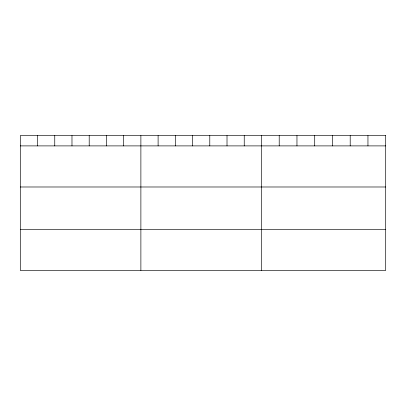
<?xml version="1.0" encoding="UTF-8"?>
<svg xmlns="http://www.w3.org/2000/svg" width="406" height="406" viewBox="0 0 406 406"><rect width="100%" height="100%" fill="white"/><g stroke="black" fill="none" stroke-linecap="round" stroke-linejoin="round"><path stroke-width="0.61" d="M20.3 145.896L385.7 145.896M20.3 186.988L385.7 186.988M20.3 229.329L385.7 229.329M367.953 135.584L367.953 145.896M350.205 135.584L350.205 145.896M332.458 135.584L332.458 145.896M314.706 135.584L314.706 145.896M296.959 135.584L296.959 145.896M279.211 135.584L279.211 145.896M261.464 135.584L261.464 270.416M244.239 135.584L244.239 145.896M227.01 135.584L227.01 145.896M209.785 135.584L209.785 145.896M192.561 135.584L192.561 145.896M175.336 135.584L175.336 145.896M158.107 135.584L158.107 145.896M140.882 135.584L140.882 270.416M123.657 135.584L123.657 145.896M106.428 135.584L106.428 145.896M89.203 135.584L89.203 145.896M71.979 135.584L71.979 145.896M54.754 135.584L54.754 145.896M37.525 135.584L37.525 145.896M385.7 135.584L20.3 135.584L20.3 270.416L385.7 270.416L385.7 135.584"/></g></svg>
